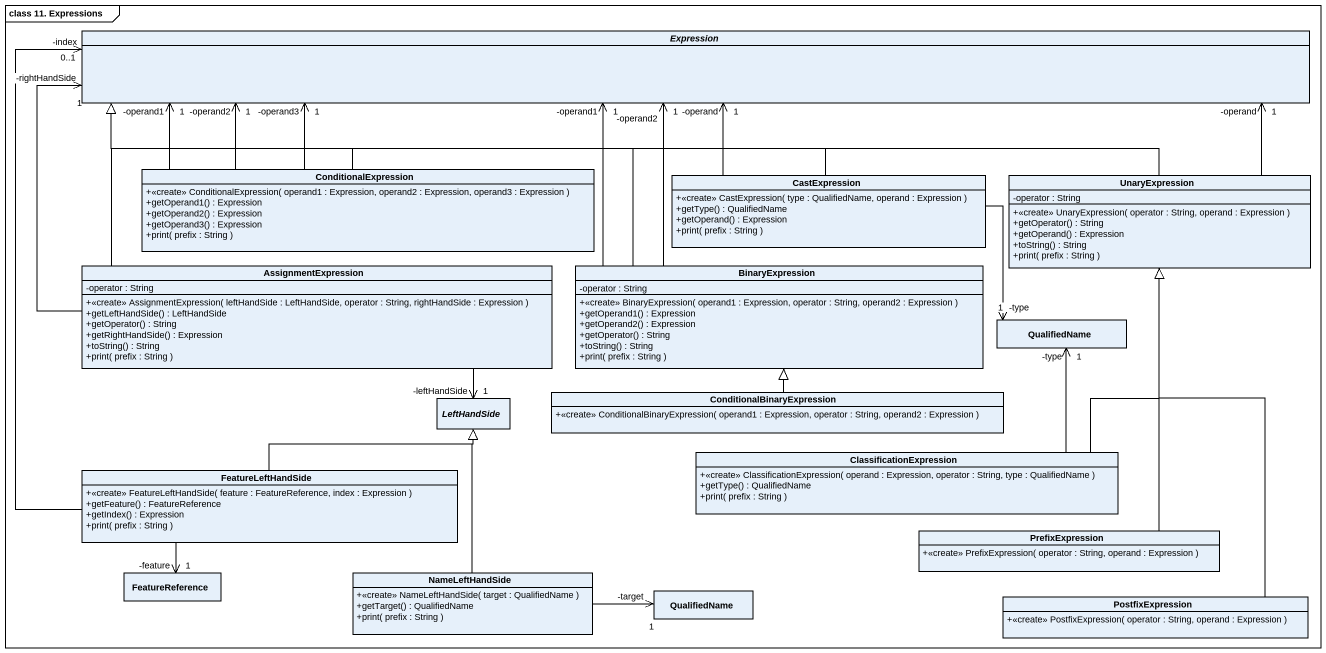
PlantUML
@startuml
mainframe class 11. Expressions
hide circle
hide empty members
skinparam classAttributeIconSize 0
abstract class Expression
class ConditionalExpression {
  +<<create>> ConditionalExpression( operand1 : Expression, operand2 : Expression, operand3 : Expression )
  +getOperand1() : Expression
  +getOperand2() : Expression
  +getOperand3() : Expression
  +print( prefix : String )
}
class CastExpression {
  +<<create>> CastExpression( type : QualifiedName, operand : Expression )
  +getType() : QualifiedName
  +getOperand() : Expression
  +print( prefix : String )
}
class UnaryExpression {
  -operator : String
  +<<create>> UnaryExpression( operator : String, operand : Expression )
  +getOperator() : String
  +getOperand() : Expression
  +toString() : String
  +print( prefix : String )
}
class AssignmentExpression {
  -operator : String
  +<<create>> AssignmentExpression( leftHandSide : LeftHandSide, operator : String, rightHandSide : Expression )
  +getLeftHandSide() : LeftHandSide
  +getOperator() : String
  +getRightHandSide() : Expression
  +toString() : String
  +print( prefix : String )
}
class BinaryExpression {
  -operator : String
  +<<create>> BinaryExpression( operand1 : Expression, operator : String, operand2 : Expression )
  +getOperand1() : Expression
  +getOperand2() : Expression
  +getOperator() : String
  +toString() : String
  +print( prefix : String )
}
class QualifiedName
abstract class LeftHandSide
class ConditionalBinaryExpression {
  +<<create>> ConditionalBinaryExpression( operand1 : Expression, operator : String, operand2 : Expression )
}
class FeatureLeftHandSide {
  +<<create>> FeatureLeftHandSide( feature : FeatureReference, index : Expression )
  +getFeature() : FeatureReference
  +getIndex() : Expression
  +print( prefix : String )
}
class ClassificationExpression {
  +<<create>> ClassificationExpression( operand : Expression, operator : String, type : QualifiedName )
  +getType() : QualifiedName
  +print( prefix : String )
}
class PrefixExpression {
  +<<create>> PrefixExpression( operator : String, operand : Expression )
}
class FeatureReference
class NameLeftHandSide {
  +<<create>> NameLeftHandSide( target : QualifiedName )
  +getTarget() : QualifiedName
  +print( prefix : String )
}
class "QualifiedName" as QualifiedName_2
class PostfixExpression {
  +<<create>> PostfixExpression( operator : String, operand : Expression )
}
Expression "-operand1\n1" <-- BinaryExpression
Expression "-operand2\n1" <-- BinaryExpression
ConditionalExpression -right-|> Expression
ConditionalExpression -right-> "-operand1\n1" Expression
ConditionalExpression -right-> "-operand2\n1" Expression
ConditionalExpression -right-> "-operand3\n1" Expression
CastExpression -up-|> Expression
CastExpression -up-> "-operand\n1" Expression
CastExpression -right-> "-type\n1" QualifiedName
UnaryExpression -left-|> Expression
UnaryExpression -left-> "-operand\n1" Expression
AssignmentExpression -up-|> Expression
AssignmentExpression -up-> "-rightHandSide\n1" Expression
AssignmentExpression --> "-leftHandSide\n1" LeftHandSide
BinaryExpression -up-|> Expression
ConditionalBinaryExpression -up-|> BinaryExpression
FeatureLeftHandSide -up-> "-index\n0..1" Expression
FeatureLeftHandSide -right-|> LeftHandSide
FeatureLeftHandSide --> "-feature\n1" FeatureReference
ClassificationExpression -up-|> UnaryExpression
ClassificationExpression -up-> "-type\n1" QualifiedName
PrefixExpression -up-|> UnaryExpression
NameLeftHandSide -up-|> LeftHandSide
NameLeftHandSide -right-> "-target\n1" QualifiedName_2
PostfixExpression -up-|> UnaryExpression
@enduml
